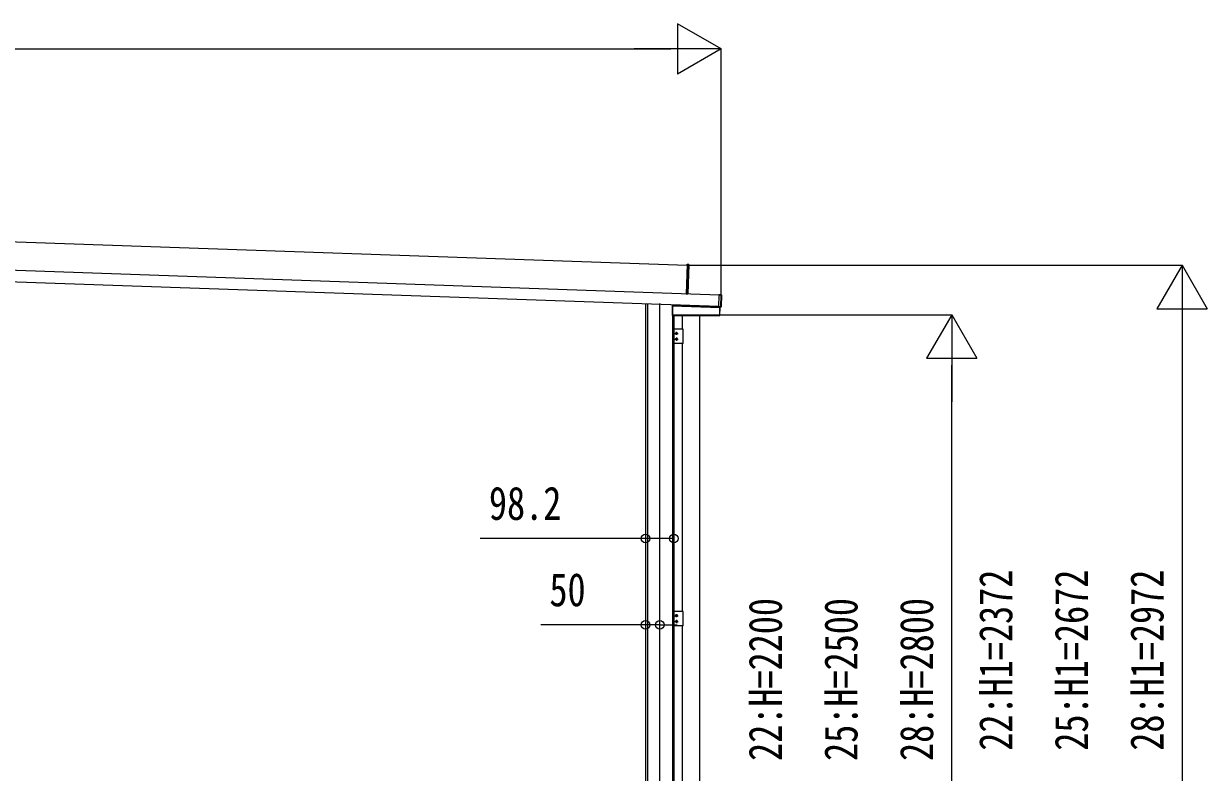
# Model space of a CAD drawing. Units: millimetres, scale not verified. Extents: x -14718 to 14718, y -10397 to 10401.
# Drawn here: x -280 to 3830, y -4100 to -1501 of the extents above; entities that cross this region are included whole.
import ezdxf
from ezdxf.enums import TextEntityAlignment as Align

# ---------------------------------------------------------------- set-up
doc = ezdxf.new("R2010")
doc.units = ezdxf.units.MM
doc.header["$LTSCALE"] = 50
for name, color, linetype in [('0-4_YKK_12', 2, 'Continuous'), ('0-5_YKK_A1', 4, 'Continuous'), ('0-6_YKK_D', 6, 'Continuous')]:
    doc.layers.add(name, color=color, linetype=linetype)
doc.styles.add('ＭＳ ゴシック', font='')
doc.styles.get('ＭＳ ゴシック').set_extended_font_data('MS Gothic')

msp = doc.modelspace()

# ---------------------------------------------------------------- linework, layer by layer
at = {"layer": '0-4_YKK_12'}
msp.add_line((1929.52, -5264.1), (1929.52, -2472.61), dxfattribs=at)
at = {"layer": '0-5_YKK_A1'}
for p, q in [((-2289.91, -2188.95), (2023.66, -2339.58)), ((2135.6, -2443.55), (-2859.06, -2269.13)), ((2134.2, -2483.53), (-2860.45, -2309.11)), ((2023.75, -2337.08), (2020.19, -2439.02)), ((2023.75, -2337.08), (2023.76, -2336.58)), ((2029.26, -2337.61), (2023.75, -2337.08)), ((2023.76, -2336.58), (2029.28, -2337.11)), ((2029.73, -2337.63), (2026.17, -2439.57)), ((2020.17, -2439.52), (2020.19, -2439.02)), ((2020.19, -2439.02), (2025.7, -2439.55)), ((2025.7, -2439.55), (2026.17, -2439.57)), ((2142.65, -2443.26), (2135.62, -2443.01)), ((2135.64, -2442.51), (2135.65, -2442.16)), ((2136.85, -2442.2), (2135.65, -2442.16)), ((2135.65, -2442.16), (2135.65, -2442.16)), ((2136.85, -2442.2), (2135.65, -2442.16)), ((2136.85, -2442.2), (2136.85, -2442.2)), ((2137.45, -2442.11), (2143.15, -2442.31)), ((2137.45, -2442.11), (2137.45, -2442.19)), ((2141.22, -2484.31), (2142.65, -2443.26)), ((2143.15, -2443.27), (2141.72, -2484.33)), ((2143.63, -2442.83), (2142.16, -2484.8)), ((2143.15, -2443.27), (2142.65, -2443.26)), ((2142.67, -2442.76), (2143.15, -2442.31)), ((2143.63, -2442.83), (2143.15, -2443.27)), ((1879.52, -2474.63), (1879.52, -4711.6)), ((1886.39, -2474.87), (1886.39, -5211.6)), ((1972.22, -2480.38), (1972.22, -2513.86)), ((1972.22, -2480.38), (1972.6, -2480.39)), ((1972.9, -2480.09), (1972.52, -2480.08)), ((1972.6, -2480.39), (1972.9, -2480.39)), ((1972.6, -2480.39), (1972.6, -2513.48)), ((1972.72, -2479.88), (1972.72, -2477.89)), ((1972.9, -2480.39), (1972.91, -2480.09)), ((1972.91, -2480.09), (2135.71, -2485.78)), ((1973.07, -2479.89), (1973.37, -2479.89)), ((1973.07, -2479.9), (1973.37, -2479.91)), ((1973.37, -2479.89), (1973.37, -2477.91)), ((2135.22, -2485.56), (1973.37, -2479.91)), ((2134.17, -2484.56), (2134.16, -2484.91)), ((2134.16, -2484.91), (2135.35, -2484.96)), ((2134.16, -2484.91), (2134.16, -2484.91)), ((2134.16, -2484.91), (2135.35, -2484.95)), ((2135.24, -2484.95), (2135.22, -2485.56)), ((2135.52, -2485.57), (2135.22, -2485.56)), ((2135.35, -2484.95), (2135.35, -2484.96)), ((2135.52, -2485.57), (2135.54, -2484.96)), ((2135.63, -2485.76), (2135.65, -2484.97)), ((2137.73, -2485.85), (2135.71, -2485.78)), ((2135.95, -2485.01), (2135.95, -2485.09)), ((2141.65, -2485.29), (2135.95, -2485.09)), ((2137.43, -2513.87), (2138.4, -2486.17)), ((2137.73, -2485.85), (2137.72, -2486.15)), ((2138.11, -2485.86), (2137.73, -2485.85)), ((2138.02, -2486.16), (2138.4, -2486.17)), ((2141.65, -2485.29), (2141.2, -2484.81)), ((2141.72, -2484.33), (2141.22, -2484.31)), ((2141.72, -2484.33), (2142.16, -2484.8)), ((1972.6, -2513.48), (1972.22, -2513.86)), ((1972.52, -2514.16), (1972.9, -2513.78)), ((1972.52, -2514.16), (2137.14, -2514.16)), ((1972.9, -2513.48), (1972.6, -2513.48)), ((1972.66, -2514.16), (1972.66, -5211.6)), ((1972.9, -2513.48), (1972.9, -2513.78)), ((1972.9, -2513.78), (2136.77, -2513.78)), ((1977.72, -2514.16), (1977.72, -4711.6)), ((2007.65, -2561.6), (2007.65, -2514.16)), ((2067.85, -4601.6), (2067.85, -2514.16)), ((2136.77, -2513.48), (2136.77, -2513.78)), ((2136.77, -2513.78), (2137.14, -2514.16)), ((2137.43, -2513.87), (2137.07, -2513.49)), ((2010.32, -2561.6), (1978.02, -2561.6)), ((1978.02, -2611.6), (1978.02, -2561.6)), ((1981.22, -2576.6), (1992.22, -2576.6)), ((1986.72, -2582.1), (1986.72, -2571.1)), ((1987.95, -2577.01), (1988.77, -2577.01)), ((2010.32, -2611.6), (2010.32, -2561.6)), ((2010.32, -2611.6), (1978.02, -2611.6)), ((1981.22, -2596.6), (1992.22, -2596.6)), ((1986.72, -2591.1), (1986.72, -2602.1)), ((1987.95, -2596.19), (1988.77, -2596.19)), ((2007.65, -3541.6), (2007.65, -2611.6)), ((2010.32, -3541.6), (1978.02, -3541.6)), ((1978.02, -3591.6), (1978.02, -3541.6)), ((1981.22, -3556.6), (1992.22, -3556.6)), ((1986.72, -3562.1), (1986.72, -3551.1)), ((1986.72, -3571.1), (1986.72, -3582.1)), ((1987.95, -3557.01), (1988.77, -3557.01)), ((2010.32, -3591.6), (2010.32, -3541.6)), ((2010.32, -3591.6), (1978.02, -3591.6)), ((1981.22, -3576.6), (1992.22, -3576.6)), ((1987.95, -3576.19), (1988.77, -3576.19)), ((2007.65, -4521.6), (2007.65, -3591.6))]:
    msp.add_line(p, q, dxfattribs=at)
for points in [[(2025.7, -2439.55), (2029.26, -2337.61), (2029.73, -2337.63)], [(2134.17, -2484.56), (2134.18, -2484.07), (2135.62, -2443.01), (2135.64, -2442.51)], [(2135.64, -2442.51), (2142.67, -2442.76), (2142.65, -2443.26)], [(2137.45, -2442.19), (2137.39, -2442.19), (2137.35, -2442.2)], [(1973.07, -2477.9), (1973.07, -2479.89), (1972.72, -2479.88)], [(2134.18, -2484.07), (2141.22, -2484.31), (2141.2, -2484.81), (2134.17, -2484.56)], [(2135.86, -2485), (2135.89, -2485), (2135.95, -2485.01)], [(2136.77, -2513.48), (2137.07, -2513.49), (2138.02, -2486.16), (2137.72, -2486.15)], [(1985.49, -2576.19), (1984.67, -2576.19), (1984.67, -2577.01), (1985.49, -2577.01)], [(1987.13, -2575.37), (1987.13, -2574.55), (1986.31, -2574.55), (1986.31, -2575.37)], [(1986.31, -2577.83), (1986.31, -2578.65), (1987.13, -2578.65), (1987.13, -2577.83)], [(1988.77, -2577.01), (1988.77, -2576.19), (1987.95, -2576.19)], [(1985.49, -2597.01), (1984.67, -2597.01), (1984.67, -2596.19), (1985.49, -2596.19)], [(1986.31, -2595.37), (1986.31, -2594.55), (1987.13, -2594.55), (1987.13, -2595.37)], [(1987.13, -2597.83), (1987.13, -2598.65), (1986.31, -2598.65), (1986.31, -2597.83)], [(1988.77, -2596.19), (1988.77, -2597.01), (1987.95, -2597.01)], [(1985.49, -3556.19), (1984.67, -3556.19), (1984.67, -3557.01), (1985.49, -3557.01)], [(1987.13, -3555.37), (1987.13, -3554.55), (1986.31, -3554.55), (1986.31, -3555.37)], [(1986.31, -3557.83), (1986.31, -3558.65), (1987.13, -3558.65), (1987.13, -3557.83)], [(1986.31, -3575.37), (1986.31, -3574.55), (1987.13, -3574.55), (1987.13, -3575.37)], [(1988.77, -3557.01), (1988.77, -3556.19), (1987.95, -3556.19)], [(1985.49, -3577.01), (1984.67, -3577.01), (1984.67, -3576.19), (1985.49, -3576.19)], [(1987.13, -3577.83), (1987.13, -3578.65), (1986.31, -3578.65), (1986.31, -3577.83)], [(1988.77, -3576.19), (1988.77, -3577.01), (1987.95, -3577.01)]]:
    msp.add_lwpolyline(points, dxfattribs=at)
msp.add_lwpolyline([(1972.9, -2513.48), (1972.9, -2480.39), (2137.72, -2486.15), (2136.77, -2513.48)], close=True, dxfattribs=at)
for centre in [(1986.72, -2576.6), (1986.72, -2596.6), (1986.72, -3556.6), (1986.72, -3576.6)]:
    msp.add_circle(centre, 3.5, dxfattribs=at)
for centre, radius, start, end in [((2027.22, -2337.29), 2.07, 351.06854, 4.93146), ((2029.23, -2337.61), 0.5, 358, 84.5), ((2137.09, -2438.2), 4.01, 266.55184, 273.90119), ((2142.65, -2443.26), 0.501, 358.24971, 87.75029), ((1972.9, -2480.39), 0.3, 88.05611, 180.04719), ((1972.9, -2480.39), 0.3, 88.19064, 179.87538), ((1972.9, -2480.39), 0.3, 90.16173, 180.04449), ((1972.9, -2480.25), 0.159, 86.02272, 89.97728), ((2135.34, -2488.66), 3.71, 81.82188, 89.76035), ((2135.72, -2485.58), 0.2, 178, 268), ((2137.72, -2486.15), 0.3, 357.94657, 87.94647), ((2141.22, -2484.31), 0.501, 268.24971, 357.75029), ((1972.91, -2513.48), 0.301, 180.24971, 269.75029), ((2136.77, -2513.48), 0.301, 270.23913, 357.76087), ((1985.49, -2575.37), 0.82, 270, 0), ((1985.49, -2577.83), 0.82, 0, 90), ((1987.95, -2575.37), 0.82, 180, 270), ((1987.95, -2577.83), 0.82, 90, 180), ((1985.49, -2595.37), 0.82, 270, 0), ((1985.49, -2597.83), 0.82, 0, 90), ((1987.95, -2595.37), 0.82, 180, 270), ((1987.95, -2597.83), 0.82, 90, 180), ((1985.49, -3555.37), 0.82, 270, 0), ((1985.49, -3557.83), 0.82, 0, 90), ((1985.49, -3575.37), 0.82, 270, 0), ((1987.95, -3555.37), 0.82, 180, 270), ((1987.95, -3557.83), 0.82, 90, 180), ((1987.95, -3575.37), 0.82, 180, 270), ((1985.49, -3577.83), 0.82, 0, 90), ((1987.95, -3577.83), 0.82, 90, 180)]:
    msp.add_arc(centre, radius, start, end, dxfattribs=at)
for centre, major_axis, ratio, start_param, end_param in [((2025.67, -2439.55), (-0.013, 0.504), 0.060033, 4.3753319, 4.7012916), ((2136.85, -2442.17), (0.6, -0.021), 0.061163, 4.712389, 6.2831853), ((2137.44, -2442.41), (-0.01, -0.3), 0.998135, 3.1415927, 3.9545103), ((2143.13, -2442.81), (0.367, 0.342), 0.99628, 5.4996506, 7.06672), ((1972.52, -2480.38), (-0.3, 0.01), 0.998133, 4.7490956, 6.3180268), ((1972.52, -2479.88), (-0.2, 0.007), 0.998133, 1.607503, 3.1764341), ((1972.6, -2479.89), (0, 0.5), 0.061125, 3.1027435, 3.1394501), ((1972.9, -2479.89), (0.007, 0.2), 0.854479, 3.1782993, 4.712389), ((1972.9, -2479.89), (0.47, -0.016), 0.425228, 4.7490956, 6.2831853), ((1972.9, -2479.89), (-0.011, 0.2), 0.151815, 3.0913179, 3.1280246), ((1972.87, -2479.89), (0.201, -0.007), 0.992577, 6.2831853, 6.3180268), ((1972.87, -2479.89), (-0.501, 0.017), 0.998133, 3.1415927, 3.1764341), ((2135.72, -2485.58), (0.5, -0.017), 0.4, 3.1415927, 4.712389), ((2135.35, -2484.99), (0.6, -0.021), 0.061163, 6.2831853, 7.8539816), ((2135.96, -2484.79), (-0.01, -0.3), 0.998135, 5.4691958, 6.2831853), ((2138.1, -2486.16), (0.3, -0.01), 0.998135, 0, 1.5707963), ((2141.66, -2484.79), (0.342, -0.367), 0.99628, 5.4996506, 7.06672), ((1972.52, -2513.86), (0.213, 0.213), 0.99628, 2.358058, 3.9251274), ((2137.13, -2513.86), (-0.209, 0.217), 0.996405, 2.3754474, 3.9077379)]:
    msp.add_ellipse(centre, major_axis=major_axis, ratio=ratio, start_param=start_param, end_param=end_param, dxfattribs=at)
at = {"layer": '0-6_YKK_D'}
for p, q in [((2142.58, -1588.84), (1991.02, -1501.34)), ((1991.02, -1501.34), (1991.02, -1676.34)), ((-2692.43, -1588.84), (1967.58, -1588.84)), ((2142.58, -1588.84), (1839.47, -1588.84)), ((2142.58, -1588.84), (1991.02, -1676.34)), ((2142.58, -2443.28), (2142.58, -1587.84)), ((2029.17, -2339.68), (3743.58, -2339.68)), ((3742.58, -2339.68), (3655.08, -2491.24)), ((3742.58, -2339.68), (3830.08, -2491.24)), ((3742.58, -2339.68), (3742.58, -2642.79)), ((3655.08, -2491.24), (3830.08, -2491.24)), ((2135.72, -2511.6), (2943.58, -2511.6)), ((2942.58, -2511.6), (2855.08, -2663.15)), ((2942.58, -2511.6), (3030.08, -2663.15)), ((2942.58, -2511.6), (2942.58, -2814.71)), ((3742.58, -2514.68), (3742.58, -4536.6)), ((2855.08, -2663.15), (3030.08, -2663.15)), ((2942.58, -4536.6), (2942.58, -2686.6)), ((1879.52, -3588.59), (1515.72, -3588.59)), ((1929.52, -3588.59), (1879.52, -3588.59)), ((1929.52, -3588.59), (1989.02, -3588.59))]:
    msp.add_line(p, q, dxfattribs=at)
msp.add_lwpolyline([(1977.72, -3288.59), (1879.52, -3288.59), (1305.72, -3288.59)], dxfattribs=at)
for centre in [(1879.52, -3288.59), (1977.72, -3288.59), (1879.52, -3588.59), (1929.52, -3588.59)]:
    msp.add_circle(centre, 14.88, dxfattribs=at)

# ---------------------------------------------------------------- texts
at = {"layer": '0-6_YKK_D', "style": 'ＭＳ ゴシック', "width": 0.8}
for s, p in [('98.2', (1335.72, -3258.59)), ('50', (1545.72, -3558.59))]:
    msp.add_text(s, height=115.5, dxfattribs=at).set_placement(p, align=Align.BOTTOM_LEFT)
for s, p in [('22:H1=2372', (3187.58, -4025.44)), ('25:H1=2672', (3450.08, -4025.44)), ('28:H1=2972', (3712.58, -4025.44)), ('22:H=2200', (2387.58, -4061)), ('25:H=2500', (2650.08, -4061)), ('28:H=2800', (2912.58, -4061))]:
    msp.add_text(s, height=115.5, rotation=90, dxfattribs=at).set_placement(p, align=Align.BOTTOM_LEFT)

doc.saveas('drawing.dxf')
